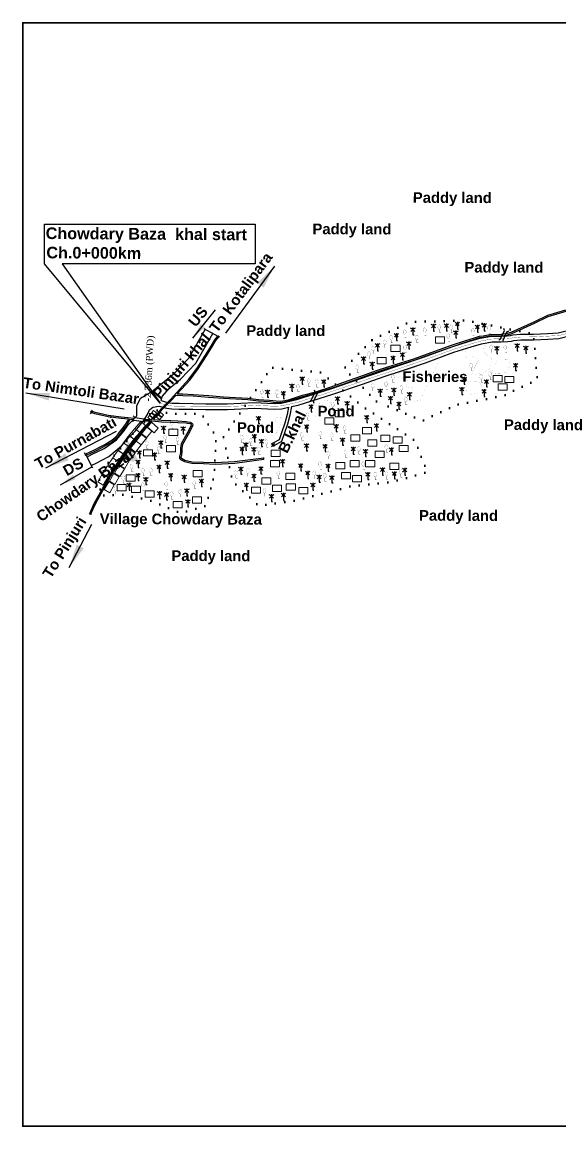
# Model space of a CAD drawing. Header units: millimetres. Extents: x -60726 to 103, y -105149 to -48.
# Drawn here: x -54506 to -53379, y -102654 to -100337 of the extents above; entities that cross this region are included whole.
import ezdxf

# ---------------------------------------------------------------- set-up
doc = ezdxf.new("R2010")
doc.units = ezdxf.units.MM
doc.header["$MEASUREMENT"] = 0
doc.linetypes.add('DOT2', pattern=[0.125, 0, -0.125])
doc.linetypes.add('PHANTOM2', pattern=[1.25, 0.625, -0.125, 0.125, -0.125, 0.125, -0.125])
for name, color, linetype, lineweight in [('Bazar', 97, 'Continuous', 15), ('Bridge or Culvert', 7, 'Continuous', 25), ('HOUSE', 144, 'Continuous', 18), ('OUTLINE', 7, 'Continuous', 15), ('Pond or Ditch', 7, 'Continuous', 9)]:
    doc.layers.add(name, color=color, linetype=linetype, lineweight=lineweight)
for name, color, linetype in [('BC RD', 31, 'Continuous'), ('boundary', 7, 'Continuous'), ('Home Stead', 151, 'Continuous'), ('Khal', 4, 'Continuous'), ('Proposed khal', 1, 'Continuous'), ('TEXT', 5, 'Continuous'), ('Trees', 77, 'Continuous')]:
    doc.layers.add(name, color=color, linetype=linetype)
doc.styles.add('b', font='times.ttf')
doc.styles.get("Standard").update_dxf_attribs({"font": 'arial.ttf'})
doc.styles.add('sum', font='arialbd.ttf')
doc.dimstyles.get("Standard").update_dxf_attribs({"dimtxt": 0.18, "dimasz": 0.18, "dimexe": 0.18, "dimexo": 0.0625, "dimgap": 0.09, "dimtad": 0, "dimtih": 1, "dimtoh": 1, "dimdec": 4, "dimzin": 0, "dimdsep": 46, "dimtxsty": 'Standard', "dimblk": 'DATUMBLANK', "dimcen": 0.09, "dimadec": 0, "dimazin": 0, "dimtfac": 1, "dimtdec": 4, "dimtofl": 0, "dimtmove": 0, "dimatfit": 3, "dimfxl": 1, "dimtolj": 1, "dimtzin": 0, "dimarcsym": 0})

# ---------------------------------------------------------------- blocks, each defined once
blk = doc.blocks.new('A$C3B865840')
at = {"layer": 'Bridge or Culvert', "color": 7, "linetype": 'Continuous', "lineweight": 30}
for points in [[(0, 43.6), (13.8, 33.1), (91.3, 33.3), (105, 44.2)], [(0.2, 0), (13.9, 10.6), (91.4, 10.9), (105.2, 0.2)]]:
    blk.add_lwpolyline(points, dxfattribs=at)
blk = doc.blocks.new('A$C1E4700C2')
at = {"layer": 'Trees', "color": 3, "lineweight": 30}
blk.add_lwpolyline([(3.1, 9.9), (3.1, 0), (4.6, 0)], dxfattribs=at)
for centre, start, end in [((-8.9, -8.2), 41.2491, 62.6782), ((15, -8.2), 117.3218, 138.7509)]:
    blk.add_arc(centre, 19.4, start, end, dxfattribs=at)
blk = doc.blocks.new('A$C064D229B')
at = {"layer": 'Trees', "color": 3, "linetype": 'Continuous', "const_width": 0.179}
blk.add_lwpolyline([(2, 3.8, 0.606435), (2, 10, 0.606435)], format="xyb", close=True, dxfattribs=at)
at = {"layer": 'Trees', "color": 3, "linetype": 'Continuous', "const_width": 0.319}
for points in [[(2, 3.8), (2, 0.2)], [(2, 0.2), (4.1, 0.2)]]:
    blk.add_lwpolyline(points, dxfattribs=at)
blk = doc.blocks.new('_DatumBlank')
at = {"color": 0, "linetype": 'ByBlock', "lineweight": -2}
for p, q in [((0, 0.577), (-1, 0)), ((0, -0.577), (0, 0.577)), ((-1, 0), (0, -0.577))]:
    blk.add_line(p, q, dxfattribs=at)
blk = doc.blocks.new('A$C5B990698')
at = {"layer": 'TEXT', "color": 0, "lineweight": 25}
blk.add_leader([(0, 110.8), (26.4, 0)], dimstyle='Standard', override={"dimscale": 0.5, "dimasz": 100, "dimgap": 0.09, "dimtad": 0}, dxfattribs=at)

msp = doc.modelspace()

# ---------------------------------------------------------------- hatches: boundary and pattern name
at = {"layer": 'Bazar'}
msp.add_hatch(color=256, dxfattribs=at).paths.add_polyline_path([(-54283, -101216.8), (-54304.1, -101258.5), (-54261.9, -101258.5)])

# ---------------------------------------------------------------- linework, layer by layer
at = {"layer": 'BC RD', "lineweight": 25, "ltscale": 0.1}
for points in [[(-54183.6, -101119.5), (-54169.3, -101120), (-54147.7, -101121.1), (-54115.3, -101123.6), (-54084.2, -101126), (-54033, -101129), (-54010.9, -101131.6), (-53988.1, -101132.9), (-53974.5, -101134.7), (-53964.1, -101134.9), (-53947.3, -101131.5), (-53917.8, -101122.5), (-53888, -101114.2), (-53857.8, -101104.9), (-53833.1, -101096.2), (-53793, -101081.8), (-53760.3, -101070.2), (-53739.2, -101063.2), (-53684.8, -101045.9), (-53647.7, -101032.8), (-53605.7, -101018), (-53575.2, -101007.8), (-53557.5, -101002.1), (-53547.3, -100998.9), (-53540.1, -100998), (-53522.9, -100994.8), (-53501.7, -100994.9), (-53491.2, -100993.7), (-53480.2, -100990.1), (-53432.2, -100968.4), (-53403.6, -100954.6), (-53366.1, -100943.2)], [(-54180.9, -101116.6), (-54169.1, -101117), (-54147.5, -101118.1), (-54115.1, -101120.6), (-54084, -101123), (-54032.8, -101126.1), (-54010.7, -101128.6), (-53987.8, -101129.9), (-53974.1, -101131.7), (-53964.3, -101132.1), (-53948.2, -101129.3), (-53918.6, -101119.6), (-53888.8, -101111.9), (-53858.8, -101102), (-53834.1, -101093.3), (-53794, -101079), (-53761.2, -101067.4), (-53740.1, -101060.3), (-53685.7, -101043.1), (-53648.7, -101030.4), (-53606.7, -101015.1), (-53576.1, -101005.1), (-53558.3, -100999.4), (-53548.1, -100996), (-53540.4, -100995.1), (-53525.8, -100992.4), (-53502.7, -100991.8), (-53492.2, -100990.6), (-53481.5, -100987.4), (-53433.5, -100965.7), (-53404.7, -100951.8), (-53367.1, -100940.4)], [(-54092, -100998.1), (-54094.5, -100996.7), (-54096, -100997.7), (-54093.9, -100995.2), (-54095.4, -100996.4), (-54124.8, -100980.8)], [(-54234.3, -101170.6), (-54213.1, -101146.6), (-54195.5, -101128.8), (-54156.6, -101086.3), (-54139, -101062.9), (-54123.2, -101038), (-54111.6, -101019.3), (-54102.1, -101003.6), (-54096.2, -100996)], [(-54180.9, -101116.6), (-54154.7, -101087.9), (-54137, -101064.3), (-54121.1, -101039.4), (-54109.5, -101020.6), (-54100, -101005), (-54093.9, -100997)], [(-54230.9, -101170.6), (-54211.2, -101148.3), (-54193.7, -101130.5), (-54183.6, -101119.5)], [(-54283.5, -101170.2), (-54290, -101181.2), (-54296, -101188.8), (-54302.5, -101197.5), (-54309.4, -101207.4), (-54318.4, -101214.9), (-54330.8, -101222.1), (-54341.5, -101228.2), (-54355.3, -101234.7), (-54373.2, -101243.3), (-54373.8, -101243.6)], [(-54280.2, -101170.6), (-54287.5, -101182.9), (-54293.6, -101190.7), (-54300.1, -101199.3), (-54307.2, -101209.5), (-54316.6, -101217.4), (-54329.3, -101224.7), (-54340.1, -101230.8), (-54354, -101237.4), (-54371.9, -101246), (-54372.2, -101246.2)], [(-54363, -101158.5), (-54360.9, -101155), (-54362.9, -101153.7), (-54358.7, -101155.4), (-54360.5, -101154.2), (-54358.9, -101151.2)], [(-54283.5, -101170.2), (-54298.8, -101168.7), (-54326.1, -101165.3), (-54353.6, -101158.6), (-54361.4, -101155.8)], [(-54270.8, -101168.5), (-54298.5, -101165.7), (-54325.6, -101162.4), (-54352.7, -101155.7), (-54359.9, -101153.2)], [(-54273.4, -101171.2), (-54280.2, -101170.6)], [(-54249, -101170.3), (-54234.3, -101170.6)], [(-54230.9, -101170.6), (-54213.9, -101172.3), (-54194.3, -101172.9), (-54179.9, -101173.6), (-54162.5, -101174.5), (-54158.7, -101175.3), (-54153.7, -101176.3), (-54151, -101177.5), (-54149.3, -101179.4), (-54148.7, -101182.3), (-54150.2, -101187.1), (-54158.2, -101202.3), (-54169.9, -101222.7), (-54171.3, -101230.5), (-54171.3, -101238.7), (-54172.1, -101245.5), (-54173.1, -101248.5), (-54173.5, -101249.6), (-54173.3, -101250.2), (-54172, -101251.9), (-54165, -101255.6), (-54149.8, -101259.5), (-54126.1, -101259.9), (-54101.5, -101261.1), (-54060.8, -101259), (-53999.9, -101250.7)], [(-54364.5, -101367.5), (-54354.8, -101346.5), (-54335, -101310.7), (-54322.8, -101288.7), (-54295.8, -101247.3), (-54286.3, -101233.6), (-54265.2, -101207.4), (-54255.1, -101194.8), (-54246.8, -101184.8), (-54236.9, -101173.5)], [(-54362.1, -101368.3), (-54352.6, -101347.6), (-54332.8, -101311.9), (-54320.7, -101290), (-54293.8, -101248.7), (-54284.3, -101235.1), (-54263.3, -101208.9), (-54253.2, -101196.4), (-54244.9, -101186.5), (-54233.4, -101173.4)], [(-54251.3, -101173.2), (-54236.9, -101173.5)], [(-54233.4, -101173.4), (-54214.1, -101175.3), (-54194.4, -101175.9), (-54180, -101176.6), (-54162.9, -101177.5), (-54159.3, -101178.2), (-54154.6, -101179.2), (-54152.8, -101179.9), (-54152.1, -101180.8), (-54151.8, -101182.2), (-54153, -101185.9), (-54160.8, -101200.8), (-54172.7, -101221.7), (-54174.3, -101230.2), (-54174.3, -101238.5), (-54175.1, -101244.8), (-54176, -101247.5), (-54176.6, -101249.4), (-54176.1, -101251.6), (-54173.9, -101254.3), (-54166.1, -101258.4), (-54150.2, -101262.5), (-54126.2, -101262.9), (-54101.5, -101264.2), (-54060.5, -101262), (-53999.5, -101253.7)], [(-54376.1, -101239.9), (-54373.3, -101244.6), (-54371.4, -101243.8), (-54374.1, -101245.5), (-54372.8, -101245), (-54358.4, -101272)], [(-53999.4, -101254.2), (-53999.9, -101250.2)], [(-54365.8, -101366.9), (-54363.8, -101367.8), (-54362.6, -101366.4), (-54364, -101369.6), (-54362.9, -101368), (-54360.4, -101369.1)]]:
    msp.add_lwpolyline(points, dxfattribs=at)
at = {"layer": 'boundary', "color": 0, "const_width": 2.96}
msp.add_lwpolyline([(-54504.6, -100339), (-51259.4, -100339), (-51259.4, -102652.2), (-54504.6, -102652.2), (-54504.6, -100339)], dxfattribs=at)
at = {"layer": 'Home Stead', "color": 7, "linetype": 'DOT2', "lineweight": 50, "ltscale": 159.474072, "flags": 128}
for points in [[(-53763.3, -101132.9), (-53831.4, -101064.1), (-53772.4, -101003.8), (-53694.4, -100966.3), (-53574.3, -100963.2), (-53434.8, -100991.5), (-53426.6, -101087.1), (-53497, -101120.7), (-53598, -101140.6), (-53667.6, -101173.5), (-53763.3, -101132.9)], [(-54084.3, -101207.8), (-53984, -101062.3), (-53881.2, -101072.1), (-53787.1, -101147.1), (-53683, -101214.9), (-53657.2, -101281.1), (-53731.2, -101301.7), (-53818.9, -101311.2), (-53935.9, -101341.3), (-54009.9, -101351.6), (-54065, -101300.9), (-54084.3, -101207.8)], [(-54251.5, -101174.7), (-54251.5, -101174.7), (-54229.7, -101149.6), (-54196.8, -101158.9), (-54130.3, -101159), (-54099.4, -101206.9), (-54104.1, -101291), (-54121.1, -101352), (-54173.4, -101366.9), (-54239.9, -101339.8), (-54296.9, -101328.2), (-54342.2, -101330), (-54343.7, -101294.3), (-54325.4, -101261.1), (-54251.5, -101174.7)]]:
    msp.add_lwpolyline(points, dxfattribs=at)
at = {"layer": 'HOUSE'}
for points in [[(-53640.3, -101010.8), (-53621.4, -101010.8), (-53621.4, -100997.6), (-53640.3, -100997.6), (-53640.3, -101010.8)], [(-53733.2, -101028), (-53714.3, -101028), (-53714.3, -101014.8), (-53733.2, -101014.8), (-53733.2, -101028)], [(-53761.9, -101053.8), (-53743, -101053.8), (-53743, -101040.6), (-53761.9, -101040.6), (-53761.9, -101053.8)], [(-53519.1, -101091.6), (-53500.2, -101091.6), (-53500.2, -101078.4), (-53519.1, -101078.4), (-53519.1, -101091.6)], [(-53508.9, -101109), (-53490, -101109), (-53490, -101095.8), (-53508.9, -101095.8), (-53508.9, -101109)], [(-53494.9, -101093.4), (-53476, -101093.4), (-53476, -101080.2), (-53494.9, -101080.2), (-53494.9, -101093.4)], [(-54234.7, -101170.1), (-54232.6, -101167.5), (-54239.1, -101162.1), (-54242.9, -101166.7)], [(-54242.9, -101166.7), (-54238.8, -101170)], [(-54238.9, -101161.6), (-54232.4, -101167), (-54228.6, -101162.5), (-54235.1, -101157.1), (-54238.9, -101161.6)], [(-54234.4, -101156.1), (-54227.9, -101161.5), (-54224.1, -101157), (-54230.6, -101151.6), (-54234.4, -101156.1)], [(-54224.5, -101165.4), (-54218.1, -101170.8), (-54214.3, -101166.2), (-54220.8, -101160.8), (-54224.5, -101165.4)], [(-54219.9, -101160.1), (-54213.4, -101165.5), (-54209.6, -101161), (-54216.1, -101155.6), (-54219.9, -101160.1)], [(-53871.6, -101180.6), (-53852.7, -101180.6), (-53852.7, -101167.4), (-53871.6, -101167.4), (-53871.6, -101180.6)], [(-53850.3, -101165.3), (-53831.4, -101165.3), (-53831.4, -101152), (-53850.3, -101152), (-53850.3, -101165.3)], [(-54271.9, -101212.2), (-54259.7, -101197.8), (-54269.8, -101189.3), (-54282, -101203.7), (-54271.9, -101212.2)], [(-54259.7, -101197.8), (-54247.5, -101183.4), (-54257.5, -101174.9), (-54269.8, -101189.3), (-54259.7, -101197.8)], [(-54246, -101209.8), (-54234.2, -101195), (-54244.6, -101186.8), (-54256.3, -101201.6), (-54246, -101209.8)], [(-54243.7, -101186.7), (-54229.1, -101198.7), (-54220.7, -101188.5), (-54235.3, -101176.5), (-54243.7, -101186.7)], [(-54198.8, -101204), (-54179.9, -101204), (-54179.9, -101190.8), (-54198.8, -101190.8), (-54198.8, -101204)], [(-53792.9, -101200.9), (-53774, -101200.9), (-53774, -101187.7), (-53792.9, -101187.7), (-53792.9, -101200.9)], [(-54283.1, -101227.5), (-54271.9, -101212.2), (-54282.6, -101204.4), (-54293.8, -101219.6), (-54283.1, -101227.5)], [(-54268.4, -101238.8), (-54256.6, -101224), (-54267, -101215.7), (-54278.8, -101230.5), (-54268.4, -101238.8)], [(-54256.6, -101224), (-54244.9, -101209.2), (-54255.2, -101201), (-54267, -101215.7), (-54256.6, -101224)], [(-53817.2, -101216.1), (-53798.3, -101216.1), (-53798.3, -101202.8), (-53817.2, -101202.8), (-53817.2, -101216.1)], [(-53782, -101226.7), (-53763.1, -101226.7), (-53763.1, -101213.5), (-53782, -101213.5), (-53782, -101226.7)], [(-53754.4, -101216.9), (-53735.5, -101216.9), (-53735.5, -101203.7), (-53754.4, -101203.7), (-53754.4, -101216.9)], [(-53728.4, -101220), (-53709.5, -101220), (-53709.5, -101206.8), (-53728.4, -101206.8), (-53728.4, -101220)], [(-54304.9, -101258.4), (-54294.3, -101242.7), (-54305.3, -101235.3), (-54315.9, -101251), (-54304.9, -101258.4)], [(-54294.3, -101242.7), (-54283.1, -101227.5), (-54293.8, -101219.6), (-54305, -101234.8), (-54294.3, -101242.7)], [(-54280.9, -101255.9), (-54269.1, -101241.1), (-54279.4, -101232.9), (-54291.2, -101247.7), (-54280.9, -101255.9)], [(-54251.5, -101247.1), (-54232.6, -101247.1), (-54232.6, -101233.9), (-54251.5, -101233.9), (-54251.5, -101247.1)], [(-54203.3, -101238.2), (-54184.4, -101238.2), (-54184.4, -101225), (-54203.3, -101225), (-54203.3, -101238.2)], [(-53984.6, -101248.5), (-53965.7, -101248.5), (-53965.7, -101235.2), (-53984.6, -101235.2), (-53984.6, -101248.5)], [(-53766.7, -101250.3), (-53747.8, -101250.3), (-53747.8, -101237.1), (-53766.7, -101237.1), (-53766.7, -101250.3)], [(-53716.3, -101238), (-53697.4, -101238), (-53697.4, -101224.8), (-53716.3, -101224.8), (-53716.3, -101238)], [(-54315.5, -101274), (-54304.9, -101258.4), (-54315.9, -101251), (-54326.4, -101266.6), (-54315.5, -101274)], [(-54291.1, -101273.3), (-54281.6, -101257), (-54293.1, -101250.3), (-54302.6, -101266.7), (-54291.1, -101273.3)], [(-53985.9, -101269.7), (-53967, -101269.7), (-53967, -101256.4), (-53985.9, -101256.4), (-53985.9, -101269.7)], [(-53848.5, -101274.3), (-53829.6, -101274.3), (-53829.6, -101261), (-53848.5, -101261), (-53848.5, -101274.3)], [(-53818.7, -101270.1), (-53799.8, -101270.1), (-53799.8, -101256.9), (-53818.7, -101256.9), (-53818.7, -101270.1)], [(-53786.3, -101269.9), (-53767.4, -101269.9), (-53767.4, -101256.7), (-53786.3, -101256.7), (-53786.3, -101269.9)], [(-53735.9, -101275.7), (-53717, -101275.7), (-53717, -101262.5), (-53735.9, -101262.5), (-53735.9, -101275.7)], [(-54336.2, -101308.1), (-54326.7, -101291.7), (-54338.1, -101285.1), (-54347.6, -101301.4), (-54336.2, -101308.1)], [(-54326.1, -101291.3), (-54316.6, -101274.9), (-54328, -101268.3), (-54337.5, -101284.6), (-54326.1, -101291.3)], [(-54311.9, -101306.8), (-54302.4, -101290.5), (-54313.8, -101283.8), (-54323.3, -101300.2), (-54311.9, -101306.8)], [(-54301.3, -101290), (-54291.8, -101273.7), (-54303.2, -101267.1), (-54312.7, -101283.4), (-54301.3, -101290)], [(-54288.3, -101299.7), (-54269.4, -101299.7), (-54269.4, -101286.5), (-54288.3, -101286.5), (-54288.3, -101299.7)], [(-54147.4, -101290.8), (-54128.5, -101290.8), (-54128.5, -101277.6), (-54147.4, -101277.6), (-54147.4, -101290.8)], [(-53953.4, -101296.6), (-53934.5, -101296.6), (-53934.5, -101283.3), (-53953.4, -101283.3), (-53953.4, -101296.6)], [(-53837, -101295.2), (-53818.1, -101295.2), (-53818.1, -101282), (-53837, -101282), (-53837, -101295.2)], [(-54322.4, -101324.3), (-54312.9, -101307.9), (-54324.4, -101301.3), (-54333.9, -101317.6), (-54322.4, -101324.3)], [(-54306.9, -101320), (-54288, -101320), (-54288, -101306.8), (-54306.9, -101306.8), (-54306.9, -101320)], [(-54004, -101306.2), (-53985.1, -101306.2), (-53985.1, -101293), (-54004, -101293), (-54004, -101306.2)], [(-53981.6, -101321.4), (-53962.7, -101321.4), (-53962.7, -101308.2), (-53981.6, -101308.2), (-53981.6, -101321.4)], [(-53952.5, -101318.7), (-53933.6, -101318.7), (-53933.6, -101305.5), (-53952.5, -101305.5), (-53952.5, -101318.7)], [(-53813.8, -101301.2), (-53794.9, -101301.2), (-53794.9, -101288), (-53813.8, -101288), (-53813.8, -101301.2)], [(-54276.6, -101323.9), (-54257.7, -101323.9), (-54257.7, -101310.6), (-54276.6, -101310.6), (-54276.6, -101323.9)], [(-54248, -101333.5), (-54229.1, -101333.5), (-54229.1, -101320.3), (-54248, -101320.3), (-54248, -101333.5)], [(-54149.2, -101346.2), (-54130.3, -101346.2), (-54130.3, -101333), (-54149.2, -101333), (-54149.2, -101346.2)], [(-54025.7, -101325.4), (-54006.8, -101325.4), (-54006.8, -101312.2), (-54025.7, -101312.2), (-54025.7, -101325.4)], [(-53926, -101326.6), (-53907.1, -101326.6), (-53907.1, -101313.3), (-53926, -101313.3), (-53926, -101326.6)], [(-54189.6, -101355.8), (-54170.7, -101355.8), (-54170.7, -101342.6), (-54189.6, -101342.6), (-54189.6, -101355.8)]]:
    msp.add_lwpolyline(points, dxfattribs=at)
at = {"layer": 'Khal', "color": 4, "linetype": 'Continuous'}
for points in [[(-54370.5, -101249.3), (-54359.4, -101243.5), (-54334.3, -101231.2), (-54308.1, -101213), (-54293.1, -101195.4), (-54283.7, -101182.1), (-54265.7, -101163.2), (-54265.5, -101142.2), (-54257.8, -101125.7), (-54234.2, -101111.8), (-54186.3, -101072.8), (-54156.8, -101041.9), (-54122.5, -100982)], [(-54361.2, -101266.8), (-54351, -101262.1), (-54324.7, -101248.4), (-54297.8, -101225.6), (-54282.1, -101207.7), (-54268.6, -101194.2), (-54249.3, -101170.8), (-54241.7, -101157), (-54239.3, -101150.5), (-54232.5, -101144.8), (-54227.1, -101144.1), (-54223.6, -101143.4), (-54218.3, -101142.4)], [(-53947.9, -101145), (-53951, -101160.2), (-53955.5, -101178.4), (-53962.9, -101198.7), (-53967.5, -101212.9), (-53980.8, -101220.5), (-53982.9, -101222.2)], [(-53941.5, -101143.6), (-53945.1, -101161.5), (-53949.8, -101180.1), (-53957.2, -101200.6), (-53962.5, -101217), (-53977.4, -101225.4), (-53978.6, -101226.4)]]:
    msp.add_lwpolyline(points, dxfattribs=at)
at = {"layer": 'Khal', "lineweight": 25, "ltscale": 0.1}
for points in [[(-54214.6, -101131), (-54214.2, -101127.6), (-54211.9, -101122), (-54198, -101105.5), (-54174.1, -101086.1), (-54142.3, -101052.8), (-54106.6, -100990.5)], [(-53984.3, -101220.7), (-53981.5, -101223.7), (-53976.6, -101221.2), (-53983.6, -101227), (-53980, -101224.6), (-53978.2, -101226.9)]]:
    msp.add_lwpolyline(points, dxfattribs=at)
at = {"layer": 'Pond or Ditch', "color": 4, "const_width": 0.0842}
for points in [[(-53580.2, -101037.8), (-53577.9, -101030.6), (-53574.1, -101024.2), (-53559.6, -101020.7), (-53544.6, -101017.7), (-53534.2, -101015.7), (-53541.4, -101024.2), (-53533.8, -101033.9), (-53522.1, -101042.4), (-53526, -101063.6), (-53537.5, -101071.6), (-53555.2, -101076.3), (-53564.3, -101077), (-53558.7, -101063.1), (-53550.7, -101047.3), (-53550.3, -101044.1), (-53563.5, -101039.1), (-53572.1, -101040.8), (-53580.2, -101037.8)], [(-53716.6, -101072.5), (-53631.5, -101044), (-53671.7, -101130.8), (-53686.5, -101132.4), (-53689.4, -101117.8), (-53687.3, -101103.3), (-53702, -101104.8), (-53698.7, -101085.9), (-53704.1, -101083.6), (-53714.6, -101086.3), (-53718.5, -101087), (-53717.3, -101081.7), (-53716.6, -101072.5)], [(-53513.9, -101054.1), (-53511.2, -101047.4), (-53507.2, -101044.6), (-53491.8, -101044.1), (-53486.9, -101046.2), (-53483.7, -101051.5), (-53485.7, -101060.7), (-53489.5, -101070.1), (-53498.3, -101074.7), (-53512.9, -101075), (-53520.2, -101074.5), (-53521.7, -101064.6), (-53516.1, -101058.8), (-53513.9, -101054.1)], [(-53576.9, -101106.5), (-53572.8, -101097.1), (-53569.4, -101091.1), (-53556.4, -101090.2), (-53550, -101091.1), (-53546.3, -101094.5), (-53543.9, -101101), (-53546.8, -101109.2), (-53550, -101115.2), (-53563.4, -101117.6), (-53572.6, -101115.7), (-53576.9, -101106.5)], [(-53889.5, -101151), (-53883.3, -101137.3), (-53877.5, -101132.1), (-53866.5, -101130.7), (-53859.7, -101132.8), (-53861.4, -101143.7), (-53863.6, -101154), (-53873.7, -101159.1), (-53884.7, -101164.7), (-53890.2, -101167.5), (-53892, -101164.6), (-53893, -101160.2), (-53889.5, -101151)], [(-53993.4, -101194.2), (-53981.5, -101182.5), (-53976, -101175), (-53972.3, -101166.3), (-53961.8, -101167.5), (-53962.8, -101178.4), (-53971.6, -101194), (-53978.1, -101207.6), (-53988.3, -101212.5), (-53997.9, -101208.8), (-53998.8, -101199.8), (-53993.4, -101194.2)]]:
    msp.add_lwpolyline(points, dxfattribs=at)
at = {"layer": 'Proposed khal', "lineweight": 25, "ltscale": 0.1}
for points in [[(-54214.6, -101131), (-54208.1, -101133.1), (-54201.2, -101135), (-54191.4, -101136.3), (-54177.1, -101136.7), (-54148.4, -101137.2), (-54121.4, -101137.5), (-54076.2, -101137.5), (-54019.2, -101134.8), (-53977.7, -101136.8), (-53963.4, -101136.1), (-53930.7, -101128.9), (-53859.1, -101106.2), (-53798.7, -101085.6), (-53749.3, -101068.5), (-53716.8, -101057.7), (-53664.8, -101040.1), (-53605.7, -101018.3), (-53568.5, -101006.7), (-53546.2, -101000.3), (-53522.7, -100995.8), (-53502.8, -100995.6), (-53489.6, -100995), (-53482.8, -100994.3), (-53477.9, -100993.2), (-53461.7, -100991.7), (-53434.8, -100991.5), (-53405.4, -100990), (-53383.3, -100988.7), (-53360.3, -100983.2)], [(-53941.5, -101143.6), (-53927.6, -101140.5), (-53855.3, -101117.6), (-53794.8, -101097), (-53745.5, -101079.9), (-53713, -101069.1), (-53660.8, -101051.5), (-53601.9, -101029.6), (-53565, -101018.2), (-53543.4, -101012), (-53521.5, -101007.8), (-53502.4, -101007.6), (-53488.7, -101006.9), (-53480.9, -101006.1), (-53476.1, -101005.1), (-53461.1, -101003.7), (-53434.4, -101003.5), (-53404.7, -101001.9), (-53381.5, -101000.6), (-53357.2, -100994.8)], [(-54218.3, -101142.4), (-54211.4, -101144.7), (-54203.5, -101146.7), (-54192.4, -101148.3), (-54177.4, -101148.7), (-54148.6, -101149.2), (-54121.5, -101149.5), (-54075.9, -101149.5), (-54019.2, -101146.9), (-53977.7, -101148.8), (-53961.8, -101148.1), (-53947.9, -101145)]]:
    msp.add_lwpolyline(points, dxfattribs=at)
at = {"layer": 'Proposed khal', "color": 7, "linetype": 'PHANTOM2', "lineweight": 25, "ltscale": 10, "const_width": 0.5}
msp.add_lwpolyline([(-54216.5, -101136.7), (-54209.7, -101138.9), (-54202.4, -101140.8), (-54191.9, -101142.3), (-54177.2, -101142.7), (-54148.5, -101143.2), (-54121.5, -101143.5), (-54076.1, -101143.5), (-54019.2, -101140.9), (-53977.7, -101142.8), (-53962.6, -101142.1), (-53929.1, -101134.7), (-53857.2, -101111.9), (-53796.8, -101091.3), (-53747.4, -101074.2), (-53714.9, -101063.4), (-53662.8, -101045.8), (-53603.8, -101024), (-53566.8, -101012.5), (-53544.8, -101006.1), (-53522.1, -101001.8), (-53502.6, -101001.6), (-53489.2, -101001), (-53481.9, -101000.2), (-53477, -100999.1), (-53461.4, -100997.7), (-53434.6, -100997.5), (-53405, -100995.9), (-53382.4, -100994.6), (-53358.7, -100989)], dxfattribs=at)
at = {"layer": 'TEXT', "color": 7}
msp.add_lwpolyline([(-54422.2, -100844.5), (-54216.5, -101136.7), (-54458.9, -100844.5), (-54458.9, -100761.3), (-54458.9, -100761.3), (-54458.9, -100761.3), (-54018, -100761.3), (-54018, -100844.5), (-54069.7, -100844.5)], close=True, dxfattribs=at)

# ---------------------------------------------------------------- block references
at = {"layer": 'Khal', "lineweight": 25, "ltscale": 0.1, "zscale": 0.6656000000000002}
for p, xscale, yscale, rotation in [((-54090.1, -100954.6), 0.6656000000095182, 0.6655999999861884, 127.9638261272716), ((-54354.9, -101287), 0.6656000000089478, 0.6655999999861706, 106.2653755163255)]:
    msp.add_blockref('A$C5B990698', p, dxfattribs=dict(at, xscale=xscale, yscale=yscale, rotation=rotation))
at = {"layer": 'Khal', "lineweight": 25, "ltscale": 0.1}
for name, p, xscale, yscale, zscale in [('A$C064D229B', (-53708, -100999.3), 1.687532133775676, 1.687532133775676, 1.687532133775676), ('A$C1E4700C2', (-53692.1, -100993.3), 1.56000000000131, 1.56000000000131, 1.56), ('A$C064D229B', (-53666, -100995.1), 1.687532133775676, 1.687532133775676, 1.687532133775676), ('A$C1E4700C2', (-53649, -100985.4), 1.56000000000131, 1.56000000000131, 1.56), ('A$C064D229B', (-53635.2, -100988.6), 1.687532133775676, 1.687532133775676, 1.687532133775676), ('A$C1E4700C2', (-53621.9, -100984.6), 1.56000000000131, 1.56000000000131, 1.56), ('A$C064D229B', (-53610.7, -100988.8), 1.687532133775676, 1.687532133775676, 1.687532133775676), ('A$C1E4700C2', (-53602.2, -100999.6), 1.56000000000131, 1.56000000000131, 1.56), ('A$C1E4700C2', (-53599, -100981.5), 1.56000000000131, 1.56000000000131, 1.56), ('A$C064D229B', (-53565.5, -100995.8), 1.687532133775676, 1.687532133775676, 1.687532133775676), ('A$C1E4700C2', (-53557, -100987.6), 1.56000000000131, 1.56000000000131, 1.56), ('A$C1E4700C2', (-53542.5, -100984.4), 1.56000000000131, 1.56000000000131, 1.56), ('A$C064D229B', (-53531.3, -100990.8), 1.687532133775676, 1.687532133775676, 1.687532133775676), ('A$C064D229B', (-53749.5, -101020.3), 1.687532133775676, 1.687532133775676, 1.687532133775676), ('A$C064D229B', (-53736.4, -101010.3), 1.687532133775676, 1.687532133775676, 1.687532133775676), ('A$C1E4700C2', (-53726.8, -101004.9), 1.56000000000131, 1.56000000000131, 1.56), ('A$C1E4700C2', (-53700.6, -101022.5), 1.56000000000131, 1.56000000000131, 1.56), ('A$C064D229B', (-53682.4, -101010.3), 1.687532133775676, 1.687532133775676, 1.687532133775676), ('A$C064D229B', (-53616.4, -101007.4), 1.687532133775676, 1.687532133775676, 1.687532133775676), ('A$C064D229B', (-53782.5, -101044.9), 1.687532133775676, 1.687532133775676, 1.687532133775676), ('A$C064D229B', (-53774, -101033.6), 1.687532133775676, 1.687532133775676, 1.687532133775676), ('A$C1E4700C2', (-53766.4, -101026.4), 1.56000000000131, 1.56000000000131, 1.56), ('A$C1E4700C2', (-53714.1, -101045.4), 1.56000000000131, 1.56000000000131, 1.56), ('A$C064D229B', (-53707.3, -101031.3), 1.687532133775676, 1.687532133775676, 1.687532133775676), ('A$C064D229B', (-53526.9, -101030.9), 1.687532133775676, 1.687532133775676, 1.687532133775676), ('A$C1E4700C2', (-53516.3, -101032.3), 1.56000000000131, 1.56000000000131, 1.56), ('A$C064D229B', (-53497, -101031.3), 1.687532133775676, 1.687532133775676, 1.687532133775676), ('A$C1E4700C2', (-53473.6, -101026.7), 1.56000000000131, 1.56000000000131, 1.56), ('A$C1E4700C2', (-53455.5, -101031.9), 1.56000000000131, 1.56000000000131, 1.56), ('A$C1E4700C2', (-53795.5, -101054.2), 1.56000000000131, 1.56000000000131, 1.56), ('A$C1E4700C2', (-53777.3, -101065.2), 1.56000000000131, 1.56000000000131, 1.56), ('A$C1E4700C2', (-53733.7, -101052.8), 1.56000000000131, 1.56000000000131, 1.56), ('A$C064D229B', (-53568.8, -101069.2), 1.687532133775676, 1.687532133775676, 1.687532133775676), ('A$C1E4700C2', (-53476.9, -101068.1), 1.56000000000131, 1.56000000000131, 1.56), ('A$C064D229B', (-53807.5, -101072.4), 1.687532133775676, 1.687532133775676, 1.687532133775676), ('A$C064D229B', (-53732.5, -101093.6), 1.687532133775676, 1.687532133775676, 1.687532133775676), ('A$C064D229B', (-53547.6, -101092.7), 1.687532133775676, 1.687532133775676, 1.687532133775676), ('A$C064D229B', (-53529, -101087.1), 1.687532133775676, 1.687532133775676, 1.687532133775676), ('A$C1E4700C2', (-53945.8, -101111.1), 1.56000000000131, 1.56000000000131, 1.56), ('A$C064D229B', (-53931.5, -101113.1), 1.687532133775676, 1.687532133775676, 1.687532133775676), ('A$C1E4700C2', (-53924.2, -101096.3), 1.56000000000131, 1.56000000000131, 1.56), ('A$C064D229B', (-53909.2, -101101.8), 1.687532133775676, 1.687532133775676, 1.687532133775676), ('A$C064D229B', (-53892, -101103), 1.687532133775676, 1.687532133775676, 1.687532133775676), ('A$C1E4700C2', (-53878.9, -101102.4), 1.56000000000131, 1.56000000000131, 1.56), ('A$C064D229B', (-53774.6, -101111.2), 1.687532133775676, 1.687532133775676, 1.687532133775676), ('A$C064D229B', (-53747, -101108), 1.687532133775676, 1.687532133775676, 1.687532133775676), ('A$C064D229B', (-53714.7, -101116), 1.687532133775676, 1.687532133775676, 1.687532133775676), ('A$C1E4700C2', (-53584.8, -101096.6), 1.56000000000131, 1.56000000000131, 1.56), ('A$C1E4700C2', (-53538.1, -101102.4), 1.56000000000131, 1.56000000000131, 1.56), ('A$C064D229B', (-54007.5, -101124.1), 1.687532133775676, 1.687532133775676, 1.687532133775676), ('A$C1E4700C2', (-53996.5, -101123.8), 1.56000000000131, 1.56000000000131, 1.56), ('A$C064D229B', (-53975.7, -101124.9), 1.687532133775676, 1.687532133775676, 1.687532133775676), ('A$C1E4700C2', (-53963.6, -101126.9), 1.56000000000131, 1.56000000000131, 1.56), ('A$C1E4700C2', (-53850, -101138.1), 1.56000000000131, 1.56000000000131, 1.56), ('A$C1E4700C2', (-53760.6, -101121.5), 1.56000000000131, 1.56000000000131, 1.56), ('A$C1E4700C2', (-53739.1, -101136.9), 1.56000000000131, 1.56000000000131, 1.56), ('A$C1E4700C2', (-53732, -101119.8), 1.56000000000131, 1.56000000000131, 1.56), ('A$C064D229B', (-53705.7, -101140), 1.687532133775676, 1.687532133775676, 1.687532133775676), ('A$C1E4700C2', (-53699.3, -101128.9), 1.56000000000131, 1.56000000000131, 1.56), ('A$C1E4700C2', (-53589.5, -101118), 1.56000000000131, 1.56000000000131, 1.56), ('A$C1E4700C2', (-53543, -101122.3), 1.56000000000131, 1.56000000000131, 1.56), ('A$C1E4700C2', (-53905.5, -101154.5), 1.56000000000131, 1.56000000000131, 1.56), ('A$C064D229B', (-53858.7, -101151.3), 1.687532133775676, 1.687532133775676, 1.687532133775676), ('A$C1E4700C2', (-53829.9, -101147.7), 1.56000000000131, 1.56000000000131, 1.56), ('A$C1E4700C2', (-53721.3, -101148.9), 1.56000000000131, 1.56000000000131, 1.56), ('A$C1E4700C2', (-54015.4, -101179.3), 1.56000000000131, 1.56000000000131, 1.56), ('A$C064D229B', (-53911.5, -101172.1), 1.687532133775676, 1.687532133775676, 1.687532133775676), ('A$C1E4700C2', (-53788.8, -101176.9), 1.56000000000131, 1.56000000000131, 1.56), ('A$C1E4700C2', (-54214.5, -101199.2), 1.56000000000131, 1.56000000000131, 1.56), ('A$C064D229B', (-54196.1, -101189.2), 1.687532133775676, 1.687532133775676, 1.687532133775676), ('A$C1E4700C2', (-54173.5, -101200.6), 1.56000000000131, 1.56000000000131, 1.56), ('A$C1E4700C2', (-53914.6, -101196.4), 1.56000000000131, 1.56000000000131, 1.56), ('A$C1E4700C2', (-53852.7, -101196.1), 1.56000000000131, 1.56000000000131, 1.56), ('A$C064D229B', (-53833.9, -101200.3), 1.687532133775676, 1.687532133775676, 1.687532133775676), ('A$C1E4700C2', (-53768.6, -101194.4), 1.56000000000131, 1.56000000000131, 1.56), ('A$C064D229B', (-54248.2, -101232), 1.687532133775676, 1.687532133775676, 1.687532133775676), ('A$C1E4700C2', (-54220, -101229.9), 1.56000000000131, 1.56000000000131, 1.56), ('A$C064D229B', (-54209.5, -101219.9), 1.687532133775676, 1.687532133775676, 1.687532133775676), ('A$C064D229B', (-54183.8, -101223.5), 1.687532133775676, 1.687532133775676, 1.687532133775676), ('A$C064D229B', (-54049.1, -101219.8), 1.687532133775676, 1.687532133775676, 1.687532133775676), ('A$C064D229B', (-54030.8, -101226.4), 1.687532133775676, 1.687532133775676, 1.687532133775676), ('A$C1E4700C2', (-54024.3, -101217.1), 1.56000000000131, 1.56000000000131, 1.56), ('A$C1E4700C2', (-54009.2, -101227.2), 1.56000000000131, 1.56000000000131, 1.56), ('A$C064D229B', (-53997.3, -101228.8), 1.687532133775676, 1.687532133775676, 1.687532133775676), ('A$C064D229B', (-53923.2, -101214.8), 1.687532133775676, 1.687532133775676, 1.687532133775676), ('A$C064D229B', (-53885.1, -101211.4), 1.687532133775676, 1.687532133775676, 1.687532133775676), ('A$C064D229B', (-53860.6, -101215.5), 1.687532133775676, 1.687532133775676, 1.687532133775676), ('A$C1E4700C2', (-53839.5, -101224.2), 1.56000000000131, 1.56000000000131, 1.56), ('A$C1E4700C2', (-54265.2, -101250.8), 1.56000000000131, 1.56000000000131, 1.56), ('A$C1E4700C2', (-54233.2, -101255.1), 1.56000000000131, 1.56000000000131, 1.56), ('A$C064D229B', (-54223.5, -101243.2), 1.687532133775676, 1.687532133775676, 1.687532133775676), ('A$C1E4700C2', (-54050.1, -101243.7), 1.56000000000131, 1.56000000000131, 1.56), ('A$C1E4700C2', (-54042.3, -101234.6), 1.56000000000131, 1.56000000000131, 1.56), ('A$C1E4700C2', (-54025.4, -101244), 1.56000000000131, 1.56000000000131, 1.56), ('A$C064D229B', (-54013.5, -101244.6), 1.687532133775676, 1.687532133775676, 1.687532133775676), ('A$C1E4700C2', (-53914.9, -101236.4), 1.56000000000131, 1.56000000000131, 1.56), ('A$C1E4700C2', (-53876.1, -101238), 1.56000000000131, 1.56000000000131, 1.56), ('A$C064D229B', (-53866.9, -101253.8), 1.687532133775676, 1.687532133775676, 1.687532133775676), ('A$C064D229B', (-53831.8, -101251.1), 1.687532133775676, 1.687532133775676, 1.687532133775676), ('A$C1E4700C2', (-53817, -101243.2), 1.56000000000131, 1.56000000000131, 1.56), ('A$C064D229B', (-53804.1, -101243.8), 1.687532133775676, 1.687532133775676, 1.687532133775676), ('A$C1E4700C2', (-53791.5, -101248.4), 1.56000000000131, 1.56000000000131, 1.56), ('A$C064D229B', (-53746.6, -101240.1), 1.687532133775676, 1.687532133775676, 1.687532133775676), ('A$C1E4700C2', (-53737.2, -101244.9), 1.56000000000131, 1.56000000000131, 1.56), ('A$C064D229B', (-54280.1, -101280.6), 1.687532133775676, 1.687532133775676, 1.687532133775676), ('A$C1E4700C2', (-54268, -101271), 1.56000000000131, 1.56000000000131, 1.56), ('A$C1E4700C2', (-54206.8, -101272.4), 1.56000000000131, 1.56000000000131, 1.56), ('A$C1E4700C2', (-53965.4, -101269), 1.56000000000131, 1.56000000000131, 1.56), ('A$C1E4700C2', (-53927.2, -101278.4), 1.56000000000131, 1.56000000000131, 1.56), ('A$C064D229B', (-53885.4, -101276), 1.687532133775676, 1.687532133775676, 1.687532133775676), ('A$C064D229B', (-53794.5, -101275.7), 1.687532133775676, 1.687532133775676, 1.687532133775676), ('A$C1E4700C2', (-54268, -101298.4), 1.56000000000131, 1.56000000000131, 1.56), ('A$C064D229B', (-54256, -101289.2), 1.687532133775676, 1.687532133775676, 1.687532133775676), ('A$C064D229B', (-54239.9, -101288.9), 1.687532133775676, 1.687532133775676, 1.687532133775676), ('A$C1E4700C2', (-54224, -101281.4), 1.56000000000131, 1.56000000000131, 1.56), ('A$C1E4700C2', (-54199.5, -101298.8), 1.56000000000131, 1.56000000000131, 1.56), ('A$C064D229B', (-54061.6, -101293.8), 1.687532133775676, 1.687532133775676, 1.687532133775676), ('A$C1E4700C2', (-54052.5, -101285.2), 1.56000000000131, 1.56000000000131, 1.56), ('A$C064D229B', (-54036.5, -101290.1), 1.687532133775676, 1.687532133775676, 1.687532133775676), ('A$C1E4700C2', (-54025.1, -101300.1), 1.56000000000131, 1.56000000000131, 1.56), ('A$C1E4700C2', (-54010.4, -101284.6), 1.56000000000131, 1.56000000000131, 1.56), ('A$C064D229B', (-53972.5, -101295.3), 1.687532133775676, 1.687532133775676, 1.687532133775676), ('A$C1E4700C2', (-53912.6, -101294), 1.56000000000131, 1.56000000000131, 1.56), ('A$C064D229B', (-53897.7, -101295), 1.687532133775676, 1.687532133775676, 1.687532133775676), ('A$C1E4700C2', (-53888.3, -101302.2), 1.56000000000131, 1.56000000000131, 1.56), ('A$C064D229B', (-53875.4, -101300), 1.687532133775676, 1.687532133775676, 1.687532133775676), ('A$C1E4700C2', (-53869.9, -101279.2), 1.56000000000131, 1.56000000000131, 1.56), ('A$C1E4700C2', (-53786.3, -101296.4), 1.56000000000131, 1.56000000000131, 1.56), ('A$C064D229B', (-53769.8, -101297.5), 1.687532133775676, 1.687532133775676, 1.687532133775676), ('A$C1E4700C2', (-53755.8, -101287), 1.56000000000131, 1.56000000000131, 1.56), ('A$C064D229B', (-53746.1, -101295.8), 1.687532133775676, 1.687532133775676, 1.687532133775676), ('A$C1E4700C2', (-53731, -101295.3), 1.56000000000131, 1.56000000000131, 1.56), ('A$C064D229B', (-53716.2, -101291.8), 1.687532133775676, 1.687532133775676, 1.687532133775676), ('A$C1E4700C2', (-53709.2, -101287.2), 1.56000000000131, 1.56000000000131, 1.56), ('A$C064D229B', (-54297.7, -101304.2), 1.687532133775676, 1.687532133775676, 1.687532133775676), ('A$C1E4700C2', (-54286.8, -101319), 1.56000000000131, 1.56000000000131, 1.56), ('A$C064D229B', (-54256.9, -101320), 1.687532133775676, 1.687532133775676, 1.687532133775676), ('A$C1E4700C2', (-54251.5, -101306.9), 1.56000000000131, 1.56000000000131, 1.56), ('A$C064D229B', (-54207.3, -101317.8), 1.687532133775676, 1.687532133775676, 1.687532133775676), ('A$C1E4700C2', (-54171.3, -101302.3), 1.56000000000131, 1.56000000000131, 1.56), ('A$C064D229B', (-54148.5, -101315.6), 1.687532133775676, 1.687532133775676, 1.687532133775676), ('A$C1E4700C2', (-54135.2, -101310.8), 1.56000000000131, 1.56000000000131, 1.56), ('A$C1E4700C2', (-54041.1, -101318.6), 1.56000000000131, 1.56000000000131, 1.56), ('A$C1E4700C2', (-53901.7, -101319.1), 1.56000000000131, 1.56000000000131, 1.56), ('A$C1E4700C2', (-53861.8, -101303.7), 1.56000000000131, 1.56000000000131, 1.56), ('A$C064D229B', (-54313.8, -101327.8), 1.687532133775676, 1.687532133775676, 1.687532133775676), ('A$C1E4700C2', (-54223, -101336.1), 1.56000000000131, 1.56000000000131, 1.56), ('A$C1E4700C2', (-54208.1, -101339.3), 1.56000000000131, 1.56000000000131, 1.56), ('A$C064D229B', (-54195.9, -101338.7), 1.687532133775676, 1.687532133775676, 1.687532133775676), ('A$C064D229B', (-54178.1, -101333.5), 1.687532133775676, 1.687532133775676, 1.687532133775676), ('A$C1E4700C2', (-54165.9, -101330.7), 1.56000000000131, 1.56000000000131, 1.56), ('A$C064D229B', (-54001.6, -101332), 1.687532133775676, 1.687532133775676, 1.687532133775676), ('A$C1E4700C2', (-53988.3, -101342.4), 1.56000000000131, 1.56000000000131, 1.56), ('A$C1E4700C2', (-53963.4, -101340.1), 1.56000000000131, 1.56000000000131, 1.56), ('A$C1E4700C2', (-54163.7, -101353.5), 1.56000000000131, 1.56000000000131, 1.56)]:
    msp.add_blockref(name, p, dxfattribs=dict(at, xscale=xscale, yscale=yscale, zscale=zscale))
at = {"layer": 'Proposed khal', "lineweight": 25, "ltscale": 0.1, "zscale": 0.25}
for p, xscale, yscale, rotation in [((-53497.6, -101008.4), 0.2500000000043693, 0.25, 64.86056511186302), ((-53894.3, -101137.4), 0.2500000000043693, 0.25, 64.86056511186302), ((-54274.9, -101174), 0.250000000002808, 0.250000000002808, 350.8935999381235)]:
    msp.add_blockref('A$C3B865840', p, dxfattribs=dict(at, xscale=xscale, yscale=yscale, rotation=rotation))

# ---------------------------------------------------------------- texts
at = {"layer": 'OUTLINE', "ltscale": 0.1, "insert": (-54250.4, -101132.2), "char_height": 14.074, "width": 656.688, "attachment_point": 1, "rotation": 87.494, "style": 'b'}
msp.add_mtext('-2.736m (PWD)', dxfattribs=at)
at = {"layer": 'TEXT', "color": 7, "lineweight": 25, "style": 'sum'}
for s, height, p in [('Chowdary Baza  khal start', 24.249, (-54456.7, -100792.2)), ('Ch.0+000km', 24.25, (-54455.3, -100832.7))]:
    msp.add_text(s, height=height, rotation=359.6306, dxfattribs=at).set_placement(p)
at = {"layer": 'TEXT', "color": 7, "width": 429.971, "attachment_point": 1, "style": 'sum'}
for s, insert, char_height, rotation in [('Paddy land', (-53687.4, -100694.1), 22.21, 359.7933), ('Paddy land', (-53897.7, -100759.9), 22.21, 359.7933), ('To Kotalipara', (-54115.6, -100977.2), 22.212, 53.5856), ('Paddy land', (-53579.3, -100840.2), 22.21, 359.7933), ('US', (-54159.7, -100964.5), 22.21, 50.8641), ('Paddy land', (-54036.3, -100972.9), 22.21, 359.7933), ('Pinjuri khal', (-54234.4, -101114.9), 22.212, 49.8777), ('Fisheries', (-53709.2, -101069.4), 22.21, 359.7933), ('To Nimtoli Bazar', (-54502.1, -101081.9), 22.212, 351.8036), ('Pond', (-53887, -101141.8), 22.21, 359.7933), ('To Purnabati', (-54482.2, -101255.7), 22.212, 29.1657), ('B.khal', (-53970.7, -101233.5), 22.21, 64.1636), ('Paddy land', (-53496.5, -101170.3), 22.21, 359.7933), ('Pond', (-54055.9, -101176.2), 22.21, 359.7933), ('Chowdary Bazar', (-54479, -101368), 22.212, 34.9342), ('DS', (-54423.3, -101270.4), 22.21, 29.1657), ('To Pinjuri', (-54464.7, -101493.5), 22.21, 58.0089), ('Village Chowdary Baza', (-54343.4, -101367.6), 22.212, 359.7933), ('Paddy land', (-53674.4, -101360.5), 22.21, 359.7933), ('Paddy land', (-54193.2, -101444.9), 22.21, 359.7933)]:
    msp.add_mtext(s, dxfattribs=dict(at, insert=insert, char_height=char_height, rotation=rotation))

# ---------------------------------------------------------------- leaders
at = {"layer": 'TEXT', "color": 0, "lineweight": 25}
for points in [[(-53977.1, -100848.9), (-54080.2, -100989.8)], [(-54498.4, -101114.9), (-54292, -101148.1)], [(-54456.6, -101271.9), (-54308.1, -101194.8)], [(-54407.4, -101481.1), (-54360.3, -101390.3)]]:
    msp.add_leader(points, dimstyle='Standard', override={"dimscale": 0.5, "dimasz": 100, "dimgap": 0.09, "dimtad": 0}, dxfattribs=at)

doc.saveas('drawing.dxf')
